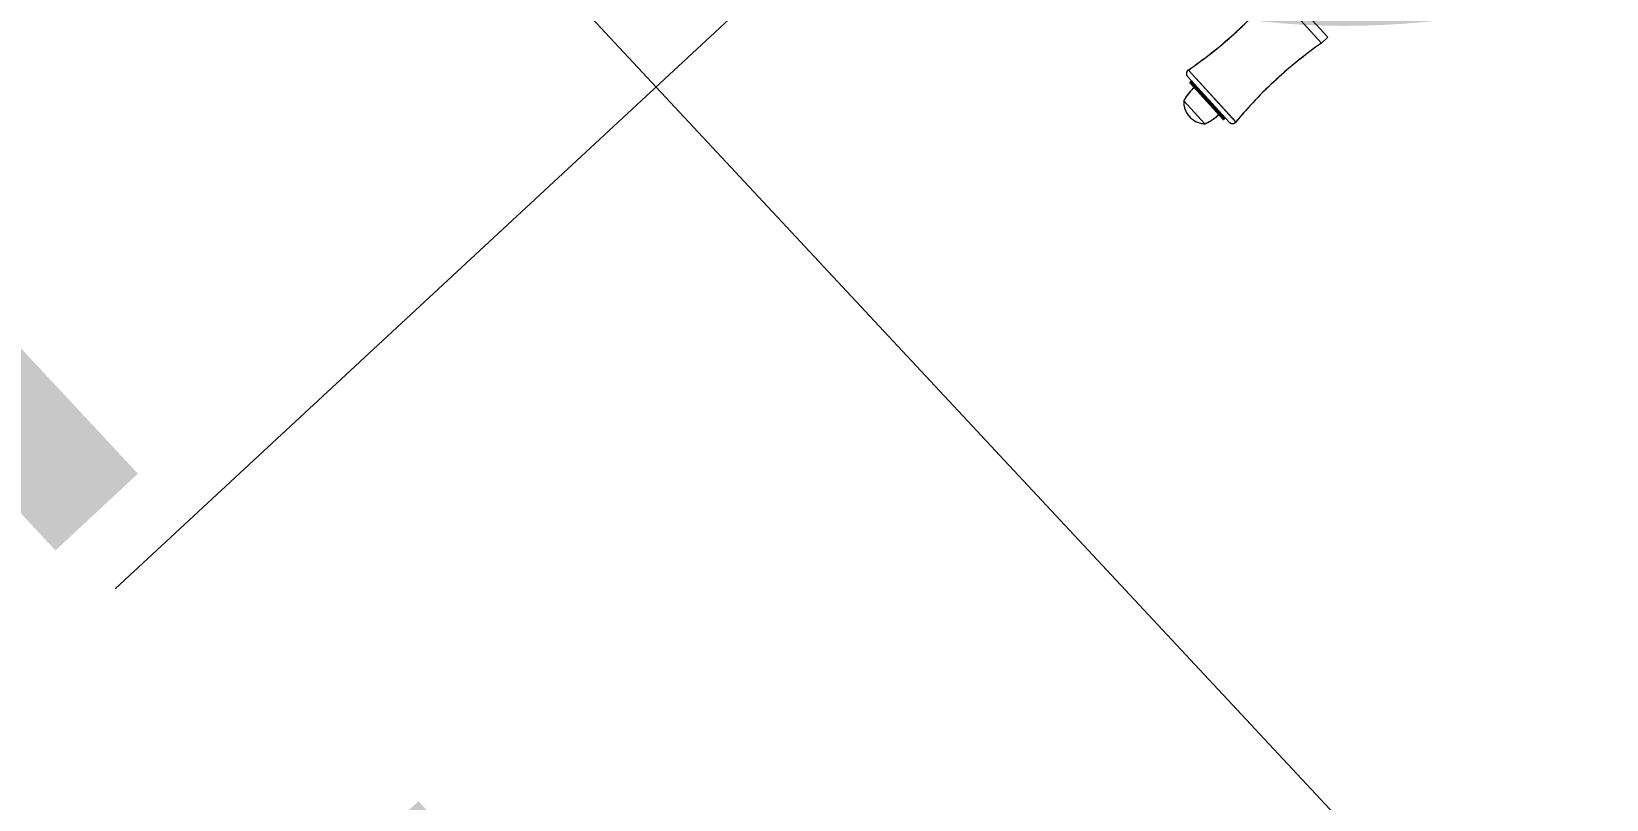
# Model space of a CAD drawing. Header units: millimetres. Extents: x -71377 to 516042, y -145869 to 441446.
# Drawn here: x 207480 to 209295, y 207882 to 208768 of the extents above; entities that cross this region are included whole.
import ezdxf

# ---------------------------------------------------------------- set-up
doc = ezdxf.new("R2010")
doc.units = ezdxf.units.MM
doc.header["$LTSCALE"] = 1000
doc.linetypes.add('_점선_M_', pattern=[3, 1.5, -1.5])
doc.linetypes.add('IMPORT-DASHEDX2 _4_', pattern=[152.4, 101.6, -50.8])
for name, color, linetype, lineweight in [('05', 5, 'IMPORT-DASHEDX2 _4_', 5), ('06', 6, 'Continuous', 5), ('A-text-1', 3, 'Continuous', 5), ('AA_dash_M_', 7, '_점선_M_', 5), ('조경라인_dwg', 8, 'Continuous', 5)]:
    doc.layers.add(name, color=color, linetype=linetype, lineweight=lineweight)
doc.styles.add('나눔고딕_3', font='NanumGothic.ttf', dxfattribs={"height": 1400})

# ---------------------------------------------------------------- blocks, each defined once
blk = doc.blocks.new('조경라인_dwg-6847807-지반층 배치도')
at = {"layer": '05', "flags": 128}
blk.add_lwpolyline([(208974.1, 208761.1), (208966.7, 208754.2), (208912.8, 208813.3), (208919.6, 208819.6), (208912.8, 208813.4), (208966.7, 208754.2), (208974.1, 208761), (208951.4, 208785.8)], close=True, dxfattribs=at)
for points in [[(208860.4, 208663.1), (208812.3, 208715.7), (208860.4, 208663)], [(208867.9, 208663.3), (208813.2, 208723.2), (208867.9, 208663.2)], [(208853, 208666.8), (208815.2, 208708), (208853, 208666.6)], [(208816, 208710.1), (208815.3, 208709.4), (208854.4, 208666.6), (208855.2, 208667.4), (208816.1, 208710.2)], [(208854.4, 208666.6), (208855.2, 208667.3), (208816, 208710.1), (208815.3, 208709.5), (208854.4, 208666.7)], [(208832.3, 208661.3), (208808, 208687.8), (208832.2, 208661.2)]]:
    blk.add_lwpolyline(points, dxfattribs=at)
at = {"layer": '05'}
for centre, radius, start, end in [((208530.5, 209135.7), 500, 304.4306, 319.8678), ((208530.5, 209135.6), 500, 304.4306, 319.8678), ((209253, 208344.4), 500, 124.9286, 140.3659), ((209253, 208344.3), 500, 124.9286, 140.3659), ((208816, 208719.1), 5, 124.4306, 222.3982), ((208816, 208719), 5, 124.4306, 222.3982), ((208816, 208708.8), 1, 132.3982, 222.3982), ((208816, 208708.7), 1, 132.3982, 222.3982), ((208816.7, 208709.4), 1, 42.3982, 132.3982), ((208816.7, 208709.5), 1, 42.3982, 132.3982), ((208852.3, 208664.8), 50, 130.2807, 152.461), ((208852.3, 208664.7), 50, 130.2807, 152.461), ((208832.9, 208686.3), 25, 176.3437, 268.4527), ((208832.9, 208686.2), 25, 176.3437, 268.4527), ((208813.2, 208707.5), 50, 292.3354, 314.5158), ((208813.3, 208707.6), 50, 292.3354, 314.5158), ((208853.8, 208667.4), 1, 222.3982, 312.3982), ((208853.7, 208667.3), 1, 222.3982, 312.3982), ((208854.5, 208668.1), 1, 312.3982, 42.3982), ((208854.5, 208668), 1, 312.3982, 42.3982), ((208864.1, 208666.5), 5, 222.3982, 320.3659), ((208864.1, 208666.4), 5, 222.3982, 320.3659)]:
    blk.add_arc(centre, radius, start, end, dxfattribs=at)
at = {"layer": '06'}
blk.add_line((212804.2, 203766.6), (204451.3, 212724), dxfattribs=at)

msp = doc.modelspace()

# ---------------------------------------------------------------- linework, layer by layer
at = {"layer": 'AA_dash_M_'}
msp.add_line((241648.5, 239769), (100450.4, 108634.1), dxfattribs=at)

# ---------------------------------------------------------------- block references
at = {"layer": '조경라인_dwg', "rotation": 8.537736462515947e-07}
msp.add_blockref('조경라인_dwg-6847807-지반층 배치도', (0, 0), dxfattribs=at)

# ---------------------------------------------------------------- texts
at = {"layer": 'A-text-1', "char_height": 1400, "attachment_point": 1, "rotation": 313, "line_spacing_factor": 1.2, "style": '나눔고딕_3'}
for s, insert, width in [('\\pxt9.07143,18.14286,27.21429,36.28571,45.35714,54.42857,63.5,72.57143,81.64286,90.71429,99.78571,108.85714,117.92857,127,136.07143,145.14286,154.21429,163.28571,172.35714,181.42857,190.5,199.57143,208.64286,217.71429,226.78571,235.85714,244.92857,254,263.07143,272.14286,281.21429,290.28571;{관리사무소(B1F)}', (208777.7, 213987.5), 16901.643), ('\\pxt9.07143,18.14286,27.21429,36.28571,45.35714,54.42857,63.5,72.57143,81.64286,90.71429,99.78571,108.85714,117.92857,127,136.07143,145.14286,154.21429,163.28571,172.35714,181.42857,190.5,199.57143,208.64286,217.71429,226.78571,235.85714,244.92857,254,263.07143,272.14286,281.21429,290.28571;{근로자휴게실(B1F)}', (207122, 212331.9), 19076.981), ('\\pxt9.07143,18.14286,27.21429,36.28571,45.35714,54.42857,63.5,72.57143,81.64286,90.71429,99.78571,108.85714,117.92857,127,136.07143,145.14286,154.21429,163.28571,172.35714,181.42857,190.5,199.57143,208.64286,217.71429,226.78571,235.85714,244.92857,254,263.07143,272.14286,281.21429,290.28571;{피트니스센터(B1F)}', (205383.5, 210593.4), 19076.981)]:
    msp.add_mtext(s, dxfattribs=dict(at, insert=insert, width=width))

doc.saveas('drawing.dxf')
